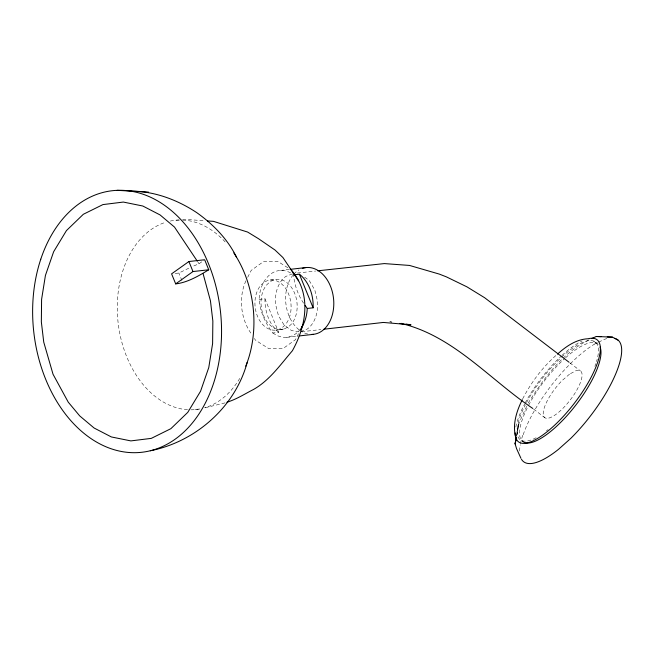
<?xml version="1.0" encoding="UTF-8"?>
<svg xmlns="http://www.w3.org/2000/svg" width="654" height="654" viewBox="0 0 654 654"><rect width="100%" height="100%" fill="white"/><g stroke="black" fill="none" stroke-linecap="round" stroke-linejoin="round"><path stroke-width="0.49" stroke-dasharray="3.27 2.45" d="M516.586 436.267L519.112 422.811L527.704 404.058M522.701 398.817C531.195 382.32 542.706 367.008 556.726 354.795M245.929 280.795C238.236 297.545 240.656 319.34 251.659 334.202M247.694 277.321L251.226 270.364L263.546 261.584L277.803 261.412L287.842 267.764M298.535 333.638L295.445 339.72L283.125 348.5L268.868 348.672L255.493 340.203L254.398 338.486M528.113 403.166C543.989 378.11 562.644 352.244 590.219 339.32M193.829 265.941L199.037 263.758L203.852 260.325M284.294 328.937L288.283 326.951L290.997 324.515A25.204 17.985 83.6 0 0 294.66 293.294A25.204 17.985 83.6 0 0 272.906 280.198L269.881 281.866L266.423 285.16A25.204 17.985 83.6 0 0 263.513 315.49A25.204 17.985 83.6 0 0 284.294 328.937L275.841 330.123M175.239 273.446L178.877 273.037L188.753 268.23M594.363 344.151L597.748 342.533M598.598 342.132L604.517 339.312A77.008 24.787 -52.4 0 1 607.452 338.461M292.461 273.83L285.798 276.429A29.405 20.977 83.6 0 0 275.636 304.625L278.481 315.784L284.016 324.891L291.496 330.548L299.728 331.962M300.668 331.603L307.274 329.027A29.405 20.977 83.6 0 0 317.427 300.832L314.778 289.926L309.293 280.615L303.955 276.626M225.009 402.88L204.563 407.933M195.203 409.625L199.879 408.783M280.419 270.462L289.256 269.456M301.739 331.733L320.877 329.559M270.192 280.035L276.135 279.364M259.107 299.401L264.96 298.747L278.669 332.346L272.824 333C265.385 323.264 260.055 311.721 259.107 299.401A33.607 23.977 83.6 0 1 290.425 272.824L292.755 274.361M286.615 337.358L299.834 335.878M297.456 273.02L315.637 271.05M175.991 220.185L181.689 219.932M182.638 219.891L188.327 219.63L205.413 220.799M389.931 321.784L391.934 322.079M389.874 321.833L391.844 322.16M272.824 333L277.231 335.674L281.825 337.145A33.607 23.977 83.6 0 0 300.701 328.741M569.814 362.823L580.36 370.875M593.579 341.053L596.105 342.99M521.917 440.624L523.813 442.079M533.615 409.085L544.929 417.792M278.669 332.346C268.9 324.171 264.747 311.19 264.96 298.747M197.917 262.091L199.037 263.758M303.57 303.178C297.93 294.758 294.431 284.972 293.54 274.868M181.918 280.558L178.877 273.037M199.911 408.963A95.206 67.926 83.6 0 1 188.524 409.772M187.559 409.715A95.206 67.926 83.6 0 1 118.153 323.043A95.206 67.926 83.6 0 1 165.699 222.262M170.342 221.044A95.206 67.926 83.6 0 1 181.706 220.006M182.67 220.046A95.206 67.926 83.6 0 1 226.644 243.59M239.724 378.404A95.206 67.926 83.6 0 1 204.571 407.834M307.781 334.039A33.583 23.953 83.6 0 1 301.322 331.382M299.041 329.771A33.583 23.953 83.6 0 1 292.73 275.457M293.867 274.116A33.583 23.953 83.6 0 1 298.952 269.938M515.818 427.078A64.403 20.732 -52.4 0 1 524.688 403.878M525.137 403.027A64.403 20.732 -52.4 0 1 561.369 355.989M562.08 355.326A64.403 20.732 -52.4 0 1 582.085 340.963M524.443 442.562A61.607 19.833 -52.4 0 1 527.811 406.87M528.645 405.251A61.607 19.833 -52.4 0 1 564.843 358.417M565.571 357.763A61.607 19.833 -52.4 0 1 599.653 346.105M561.598 357.149A61.607 19.833 -52.4 0 1 596.513 361.564M595.819 363.714A61.607 19.833 -52.4 0 1 594.87 366.338M548.093 429.572A61.607 19.833 -52.4 0 1 546.491 430.847M536.067 437.747A61.607 19.833 -52.4 0 1 525.285 404.924M526.56 402.496A61.607 19.833 -52.4 0 1 560.87 357.82M519.652 450.982A77.008 24.901 -52.2 0 1 520.241 444.867M520.412 443.952A77.008 24.901 -52.2 0 1 522.84 434.959M523.2 434.706A77.008 24.787 -52.4 0 1 594.339 344.217M518.197 426.702L516.668 435.327L519.112 422.811L518.197 426.702M263.709 282.593L261.134 284.931A25.204 17.985 83.6 0 0 257.439 316.176A25.204 17.985 83.6 0 0 279.225 329.264L282.127 327.703L284.899 325.226A25.204 17.985 83.6 0 0 288.586 293.981A25.204 17.985 83.6 0 0 266.799 280.893L263.709 282.593M569.52 374.162L562.048 380.603A29.405 9.467 -52.4 0 0 544.038 416.917A29.405 9.467 -52.4 0 0 572.863 396.373A29.405 9.467 -52.4 0 0 575.953 370.695L569.52 374.162"/><path stroke-width="0.98" d="M226.905 402.259C236.396 399.373 244.825 393.888 253.605 389.416C269.783 380.17 280.484 364.572 292.395 350.748C306.562 325.185 311.794 293.76 291.185 269.881M515.867 439.161L515.139 443.952L516.546 448.603L520.952 458.307M516.333 437.24L515.139 443.952L516.407 437.224M247.187 362.422C235.154 407.107 195.358 441.891 150.297 450.761M522.293 399.708C516.349 411.546 511.968 425.55 516.112 438.646M300.3 330.156L303.391 324.073M557.478 354.141C565.865 346.481 576.288 339.238 588.003 338.764A64.403 20.732 -52.4 0 1 573.828 403.943A64.403 20.732 -52.4 0 1 515.189 432.883M188.9 261.526L171.593 273.854L175.689 283.877C187.338 282.626 198.849 275.841 208.74 269.775L204.653 259.761L188.9 261.526L192.987 271.549L208.74 269.775M175.689 283.877L192.987 271.549M591.976 338.388L596.309 336.491L601.091 336.671M290.237 269.342L305.933 267.56M323.902 329.215L383.318 322.447L411.006 324.817L405.987 324.09M293.54 274.868L299.393 274.206L313.111 307.813L307.257 308.467L305.156 305.443M299.834 335.878L313.462 334.341M317.656 270.83L384.315 263.587L409.535 265.442L439.284 274.091L446.42 276.879L466.964 286.861L484.655 297.742L569.005 362.202M607.223 336.949L612.463 337.145L618.357 340.35M596.309 336.491L612.463 337.145M130.637 191.123C154.172 191.074 177.373 199.764 196.821 212.689C213.171 224.314 227.6 239.037 236.519 257.177M117.172 190.33L148.466 192.104M207.424 220.938L213.449 221.346L247.629 232.064L258.485 238.694L274.982 250L282.945 257.553L298.494 280.811M400.967 323.37L402.978 323.665M399.717 323.444L402.676 323.926M403.657 324.082C454.743 337.35 490.41 379.99 532.806 408.464M197.361 261.257L174.495 227.077L160.091 214.945L142.825 206.018L123.336 202.061L102.915 204.596L83.336 214.283L66.455 230.576L53.636 251.733L45.428 275.416L41.594 299.385L41.349 321.948L43.744 342.132L53.039 374.26L68.253 402.161L79.706 415.895L94.111 428.018L111.376 436.954L130.865 440.902L151.287 438.376L170.866 428.681L187.747 412.396L200.565 391.239L208.773 367.548L212.607 343.587L212.852 321.024L210.449 300.84L203.124 273.781M233.805 252.934A95.206 67.926 83.6 0 1 245.757 366.158M299.393 274.206A33.599 23.977 83.6 0 1 313.111 307.813M307.257 308.467A33.607 23.977 83.6 0 1 301.813 327.114M302.295 268.393A33.583 23.961 83.6 0 1 333.352 296.998A33.583 23.961 83.6 0 1 311.557 334.431M600.094 347.045A61.607 19.833 -52.4 0 1 574.302 407.033A61.607 19.833 -52.4 0 1 524.443 442.562M521.483 459.296A77.008 24.901 -52.2 0 0 558.573 449.273L570.795 438.36A77.008 24.787 -52.4 0 0 615.005 375.551A77.008 24.787 -52.4 0 0 614.539 338.306M40.777 259.213A131.609 93.906 83.6 0 0 137.029 452.642A131.609 93.906 83.6 0 0 203.492 252.607A131.609 93.906 83.6 0 0 40.777 259.213"/></g></svg>
